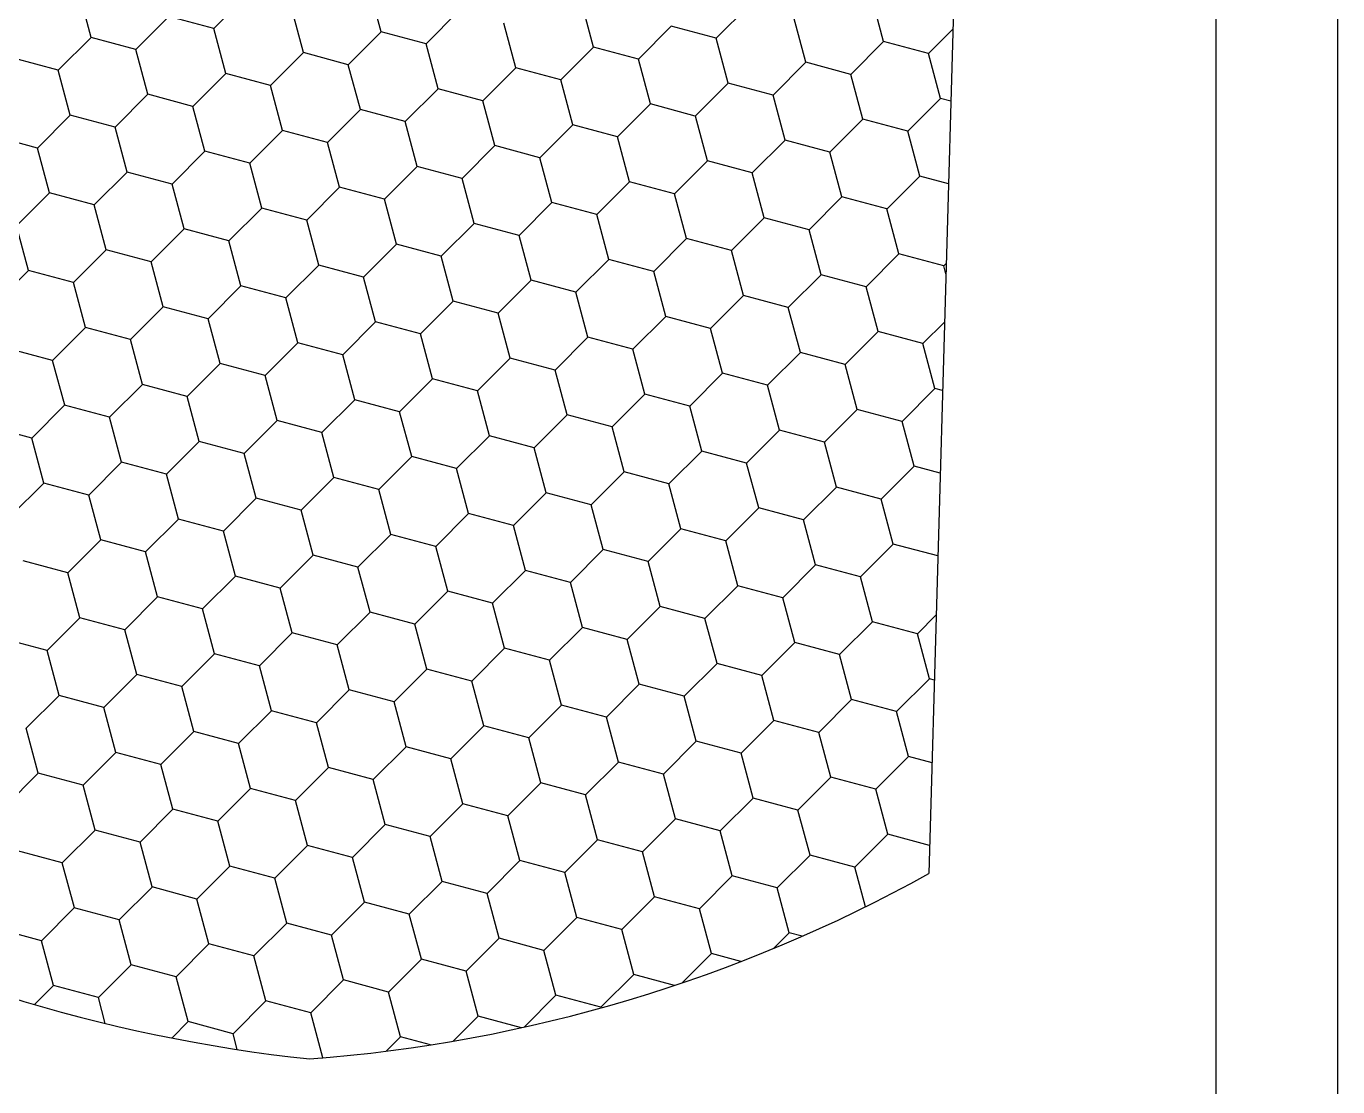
# Model space of a CAD drawing. Header units: inches. Extents: x 11.6 to 54.1, y 10.7 to 35.5.
# Drawn here: x 41.0135 to 41.2252, y 31.5544 to 31.7256 of the extents above; entities that cross this region are included whole.
import ezdxf

# ---------------------------------------------------------------- set-up
doc = ezdxf.new("R2010")
doc.units = ezdxf.units.IN
doc.header["$MEASUREMENT"] = 0
doc.layers.add('02', color=2, linetype='Continuous')

msp = doc.modelspace()

# ---------------------------------------------------------------- linework, layer by layer
at = {"layer": '02'}
for p, q in [((41.20550889287662, 32.49814949224543), (41.20550889287662, 31.39858789502483)), ((41.22519722439866, 31.39858789502483), (41.22519722439866, 32.49814949224543)), ((41.18255326627806, 32.40781655326151), (41.15918713562242, 31.58881997418081)), ((41.07078332115017, 31.72468850992169), (41.06884217831358, 31.73193295361722)), ((41.02395450124569, 31.72378762244495), (41.0220133584091, 31.73103206614047)), ((41.04374655497778, 31.7252083981935), (41.04904985577851, 31.73051169905244)), ((41.10506439673301, 31.72222723939063), (41.10312325389642, 31.72947168308616)), ((41.1518932167539, 31.72312812686738), (41.14995207391731, 31.73037257056291)), ((41.03119881042331, 31.72184624014204), (41.03650211134046, 31.72714954100098)), ((41.04374641481373, 31.72520863431288), (41.03650197117641, 31.72714977714946)), ((41.05823557671211, 31.72132635191389), (41.05629443387553, 31.72857079560941)), ((41.07802763056062, 31.72274712777886), (41.08333093136135, 31.7280504286378)), ((41.12485645058151, 31.72364801540112), (41.13015975149866, 31.72895131626007)), ((41.13934547219943, 31.71976596885958), (41.13740432936284, 31.7270104125551)), ((41.04568783227406, 31.71796419390608), (41.04374668932106, 31.72520863760161)), ((41.09251665217854, 31.71886508138283), (41.09057550934195, 31.72610952507836)), ((41.11230870602704, 31.72028585736422), (41.11761200694419, 31.72558915822316)), ((41.12485631065029, 31.72364825125857), (41.11761186701298, 31.72558939409515)), ((41.15913752616435, 31.72118674498648), (41.16307594905194, 31.72512516787407)), ((41.01865106586884, 31.71848408210514), (41.02395436678599, 31.72378738296408)), ((41.03119867025926, 31.72184647631963), (41.02395422650553, 31.72378761915621)), ((41.06547988600615, 31.71938496974195), (41.07078318680689, 31.72468827060089)), ((41.07802749039657, 31.72274736378182), (41.07078304675925, 31.72468850661841)), ((41.07996890774049, 31.71550292337503), (41.0780277649039, 31.72274736708511)), ((41.12679772776138, 31.71640381085177), (41.12485658492479, 31.7236482545473)), ((41.14658978160988, 31.71782458694958), (41.15189308252703, 31.72312788780852)), ((41.15913738623313, 31.72118698072751), (41.15189294259581, 31.72312812356409)), ((41.03314008771959, 31.71460203591283), (41.03119894488301, 31.72184647960836)), ((41.05293214145168, 31.71602281169049), (41.05823544236883, 31.72132611254943)), ((41.06547974595852, 31.71938520578857), (41.05823530220479, 31.72132634862515)), ((41.09976096158899, 31.71692369931276), (41.10506426238972, 31.7222270001717)), ((41.11230856609583, 31.72028609326532), (41.10506412234209, 31.7222272361019)), ((41.1610788032278, 31.71394254032072), (41.15913766039122, 31.72118698401624)), ((41.0186509257048, 31.71848431832638), (41.01140648206748, 31.72042546116296)), ((41.02059234316513, 31.71123987790503), (41.01865120032854, 31.71848432160056)), ((41.06742116318602, 31.71214076536722), (41.06548002034943, 31.7193852090773)), ((41.08721321703452, 31.71356154127585), (41.09251651783526, 31.71886484213479)), ((41.09976082154136, 31.71692393527206), (41.09251637790404, 31.71886507810865)), ((41.11424998320691, 31.71304165284397), (41.11230884037032, 31.7202860965395)), ((41.13404203705542, 31.71446242891267), (41.13934533797256, 31.71976572977161)), ((41.14658964179508, 31.71782482273426), (41.13934519804135, 31.71976596557084)), ((41.04038439689722, 31.71266065365359), (41.04568769781437, 31.71796395451253)), ((41.05293200140405, 31.71602304779532), (41.04568755765032, 31.7179641906319)), ((41.10170223876886, 31.70967949485072), (41.09976109593227, 31.71692393854624)), ((41.12149429261736, 31.71110027086121), (41.1267975934181, 31.71640357172015)), ((41.1340418971242, 31.71446266474101), (41.12679745348688, 31.71640380757759)), ((41.14853105867333, 31.71058038232746), (41.14658991583675, 31.71782482602299)), ((41.02783665234275, 31.70929849561668), (41.0331399532599, 31.71460179647562)), ((41.04038425684958, 31.71266088980207), (41.03313981309585, 31.71460203263865)), ((41.05487341874797, 31.70877860737397), (41.05293227591138, 31.7160230510695)), ((41.07466547248006, 31.71019938323894), (41.0799687733972, 31.71550268409788)), ((41.08721307698689, 31.71356177727881), (41.07996863323316, 31.7155029201154)), ((41.13598331423528, 31.70721822430511), (41.1340421713987, 31.71446266801519)), ((41.0423256741935, 31.70541644936617), (41.04038453135691, 31.7126608930617)), ((41.06211772792559, 31.70683722520204), (41.06742102884274, 31.71214052606098)), ((41.07466533243242, 31.71019961928556), (41.06742088879511, 31.71214076212215)), ((41.08915449421439, 31.70631733684291), (41.08721335137781, 31.71356178053844)), ((41.1089465480629, 31.7077381128243), (41.11424984886363, 31.71304141368324)), ((41.12149415268615, 31.71110050674775), (41.11424970893241, 31.71304164958434)), ((41.15577536808379, 31.70863900044657), (41.16107866900094, 31.71394230130551)), ((41.16274417318456, 31.71349622907888), (41.16107852906972, 31.71394253706109)), ((41.0152889079047, 31.70593633756522), (41.02059220870543, 31.71123963842416)), ((41.02783651229512, 31.70929873180881), (41.02059206854138, 31.7112398746454)), ((41.07660674965992, 31.70295517883511), (41.07466560682334, 31.71019962253064)), ((41.12343556979723, 31.70385606631186), (41.12149442696064, 31.71110051000738)), ((41.14322762364574, 31.70527684240966), (41.14853092444647, 31.7105801432686)), ((41.15577522826899, 31.70863923623125), (41.14853078463167, 31.71058037906784)), ((41.01528876774065, 31.70593657381556), (41.00804432398692, 31.70787771665215)), ((41.02977792975545, 31.70205429135837), (41.02783678691886, 31.70929873505389)), ((41.04956998337112, 31.70347506716513), (41.05487328428827, 31.70877836802407)), ((41.06211758787796, 31.70683746129231), (41.05487314424064, 31.7087786041289)), ((41.09639880350843, 31.70437595478739), (41.10170210442558, 31.70967925564634)), ((41.10894640813168, 31.7077383487545), (41.10170196437794, 31.70967949159109)), ((41.15771664526365, 31.7013947957808), (41.15577550242707, 31.70863923947633)), ((41.01723018520098, 31.69869213335056), (41.01528904236439, 31.70593657704609)), ((41.06405900522187, 31.69959302082731), (41.06211786238529, 31.70683746452283)), ((41.08385105895396, 31.70101379673594), (41.08915435987111, 31.70631709759488)), ((41.09639866357721, 31.70437619076125), (41.08915421982348, 31.70631733359784)), ((41.11088782524276, 31.70049390830405), (41.10894668240618, 31.70773835199958)), ((41.13067987909127, 31.70191468437275), (41.135983179892, 31.70721798523169)), ((41.14322748371452, 31.705277078238), (41.1359830400772, 31.70721822107458)), ((41.03702223893307, 31.70011290911367), (41.0423255397338, 31.70541620997261)), ((41.04956984332349, 31.70347530329906), (41.04232539968617, 31.70541644613564)), ((41.0983400806883, 31.69713175029625), (41.09639893785171, 31.70437619399178)), ((41.1181321345368, 31.69855252633585), (41.12343543545395, 31.70385582719479)), ((41.13067973916005, 31.70191492024475), (41.12343529552273, 31.70385606308133)), ((41.14516890070919, 31.698032637773), (41.1432277578726, 31.70527708146852)), ((41.0244744943786, 31.69675075107676), (41.02977779517933, 31.7020540519357)), ((41.03702209876902, 31.70011314530581), (41.0297776551317, 31.70205428814239)), ((41.05151126078382, 31.6962308628195), (41.04957011794723, 31.70347530651503)), ((41.07130331439949, 31.69765163869903), (41.07660661531664, 31.70295493955797)), ((41.08385091902274, 31.701014032768), (41.07660647526901, 31.70295517560459)), ((41.13262115627114, 31.69467047976519), (41.13068001343455, 31.70191492346072)), ((41.03896351622935, 31.6928687048117), (41.03702237339277, 31.70011314850723)), ((41.05875556996144, 31.69428948066212), (41.06405887076217, 31.69959278152106)), ((41.07130317446828, 31.69765187477475), (41.06405873071454, 31.69959301761133)), ((41.08579233625024, 31.69376959228845), (41.08385119341366, 31.70101403598397)), ((41.10558438998233, 31.69519036828439), (41.11088769089948, 31.70049366914333)), ((41.11813199460558, 31.6985527622515), (41.11088755096826, 31.70049390508808)), ((41.15241321011964, 31.6960912559212), (41.15771651092037, 31.70139455678014)), ((41.16236339205462, 31.70014962705915), (41.15771637110557, 31.70139479256483)), ((41.01192674982413, 31.69338859303986), (41.01723005062487, 31.6986918938988)), ((41.02447435421455, 31.69675098731256), (41.01722991057724, 31.69869213014914)), ((41.07324459169578, 31.69040743428064), (41.07130344885919, 31.69765187797617)), ((41.12007341171667, 31.69130832175739), (41.11813226888008, 31.69855276545292)), ((41.13986546556517, 31.69272909786974), (41.14516876648232, 31.69803239872869)), ((41.15241307030484, 31.69609149173499), (41.1451686265511, 31.69803263457158)), ((41.02641577167488, 31.6895065468039), (41.0244746288383, 31.69675099049942)), ((41.04620782540697, 31.69092732262521), (41.05151112620771, 31.69623062348415)), ((41.05875542991381, 31.6942897167815), (41.05151098616007, 31.69623085961808)), ((41.09303664542787, 31.69182821024748), (41.09833994634501, 31.69713151110642)), ((41.10558425005112, 31.69519060425824), (41.0983398064138, 31.69713174709483)), ((41.10752566727862, 31.68794616374959), (41.10558452444203, 31.69519060744511)), ((41.15435448718309, 31.68884705122633), (41.15241334434651, 31.69609149492186)), ((41.01386802723683, 31.68614438881065), (41.01192688440025, 31.69338883250617)), ((41.06069684725772, 31.68704527627284), (41.05875570442114, 31.69428971998292)), ((41.08048890098981, 31.68846605221057), (41.08579220179055, 31.69376935306951)), ((41.09303650549665, 31.69182844626499), (41.08579206185933, 31.69376958910158)), ((41.12731772101071, 31.68936693983284), (41.13262102192785, 31.69467024069178)), ((41.13986532575037, 31.69272933374174), (41.13262088199664, 31.69467047657832)), ((41.03366008085251, 31.68756516458831), (41.03896338165324, 31.69286846544725)), ((41.04620768535934, 31.69092755878825), (41.03896324160561, 31.69286870162483)), ((41.04814910270326, 31.68368311826504), (41.04620795986667, 31.69092756196056)), ((41.09497792272415, 31.68458400574178), (41.09303677988756, 31.69182844943731)), ((41.11476997645624, 31.68600478179593), (41.12007327737339, 31.69130808265487)), ((41.1273175811959, 31.68936717574849), (41.12007313744217, 31.69130831858507)), ((41.14180674274504, 31.68548489321853), (41.13986559990845, 31.69272933691406)), ((41.02111233629804, 31.68420300653685), (41.02641563709877, 31.68950630739579)), ((41.03365994080487, 31.68756540079499), (41.02641549716756, 31.68950654363158)), ((41.06794115643535, 31.68510389415911), (41.07324445723608, 31.69040719501805)), ((41.08048876094218, 31.68846628827174), (41.07324431730486, 31.69040743110833)), ((41.12925899830699, 31.68212273521073), (41.1273178554704, 31.6893671789208)), ((41.14905105203908, 31.68354351138129), (41.15435435295623, 31.68884681224023)), ((41.16159865677874, 31.68690590521743), (41.15435421314142, 31.68884704806857)), ((41.0356013582652, 31.68032096027179), (41.03366021542862, 31.68756540396731)), ((41.05539341188088, 31.68174173612221), (41.06069671268161, 31.68704503698115)), ((41.06794101638771, 31.68510413027849), (41.06069657275039, 31.68704527311507)), ((41.08243017816968, 31.68122184774853), (41.08048903533309, 31.68846629144406)), ((41.10222223201819, 31.68264262375902), (41.10752553281892, 31.68794592461796)), ((41.11476983664144, 31.68600501775524), (41.1075253928877, 31.68794616059182)), ((41.16159879659354, 31.68690566941819), (41.16199689729657, 31.68730377010667)), ((41.16194834221206, 31.68560188756106), (41.16159893093683, 31.68690590837519)), ((41.00856459174357, 31.68084084849994), (41.01386789266072, 31.68614414935888)), ((41.02111219625041, 31.68420324280174), (41.01386775249667, 31.68614438563833)), ((41.06988243373163, 31.67785968972618), (41.06794129089504, 31.68510413343625)), ((41.08967448746372, 31.67928046570756), (41.09497778826445, 31.6845837665665)), ((41.10222209208697, 31.68264285976198), (41.09497764833323, 31.68458400259857)), ((41.11671125375252, 31.67876057720292), (41.11477011091593, 31.68600502089845)), ((41.13650330748461, 31.68018135334438), (41.14180660840176, 31.68548465420332)), ((41.14905091222428, 31.68354374722418), (41.14180646858696, 31.68548489007532)), ((41.02305361371074, 31.67695880226398), (41.02111247087415, 31.68420324595951)), ((41.04284566732641, 31.6783795780853), (41.04814896812714, 31.68368287894424)), ((41.05539327194966, 31.68174197228524), (41.04814882819593, 31.68368311512182)), ((41.10416350919805, 31.67539841920967), (41.10222236636147, 31.6826428629052)), ((41.15099232921894, 31.67629930668642), (41.14905118638236, 31.68354375038194)), ((41.03029792277194, 31.67501742004839), (41.03560122368909, 31.68032072090733)), ((41.04284552727878, 31.67837981429199), (41.03560108364146, 31.68032095712857)), ((41.05733468929358, 31.67449753173292), (41.05539354645699, 31.68174197542845)), ((41.07712674290925, 31.67591830767066), (41.08243004370998, 31.6812216085296)), ((41.0896743475325, 31.67928070176873), (41.08242990389518, 31.68122184460532)), ((41.12395556304656, 31.67681919529292), (41.12925886384729, 31.68212249615186)), ((41.13650316778622, 31.68018158923093), (41.12925872403249, 31.68212273208206)), ((41.04478694473911, 31.67113537372512), (41.04284580190252, 31.67837981742065)), ((41.09161576476, 31.67203626120187), (41.08967462192341, 31.67928070489739)), ((41.11140781849209, 31.67345703725601), (41.11671111929282, 31.67876033811496)), ((41.12395542311534, 31.67681943123767), (41.11671097947802, 31.67876057408881)), ((41.13844458478089, 31.67293714866406), (41.13650344194431, 31.68018159237414)), ((41.01775017821748, 31.67165526201148), (41.02305347913462, 31.67695856287042)), ((41.03029778284073, 31.67501765629873), (41.02305333908699, 31.67695879913532)), ((41.06457899835478, 31.67255614963375), (41.06988229915552, 31.67785945049269)), ((41.07712660297803, 31.67591854377548), (41.0698821592243, 31.67785968661207)), ((41.12589684022642, 31.66957499067081), (41.12395569738984, 31.67681943436634)), ((41.14568889407493, 31.67099576684137), (41.15099219487566, 31.67629906770031)), ((41.1582364988146, 31.67435816072117), (41.15099205506086, 31.67629930355776)), ((41.15823663851298, 31.67435792487828), (41.16172713435773, 31.67784842066482)), ((41.03223920018464, 31.66777321571732), (41.03029805734806, 31.67501765941284)), ((41.05203125380032, 31.66919399158229), (41.05733455471746, 31.67449729244123)), ((41.06457885842357, 31.67255638578223), (41.05733441478625, 31.67449752861882)), ((41.07906802020553, 31.66867410319406), (41.07712687736895, 31.67591854688959)), ((41.09886007393762, 31.67009487921911), (41.10416337473836, 31.67539818007805)), ((41.11140767867729, 31.67345727324442), (41.10416323492355, 31.67539841609556)), ((41.16017791580926, 31.66711372013975), (41.15823677297268, 31.67435816383528)), ((41.01775003828626, 31.67165549830548), (41.01050559453252, 31.67359664114207)), ((41.06652027576748, 31.66531194518626), (41.06457913293089, 31.67255638888179)), ((41.08631232938315, 31.6667327211822), (41.09161563018389, 31.67203602204114)), ((41.09885993400641, 31.67009511525117), (41.09161549036909, 31.67203625810231)), ((41.11334909578837, 31.66621283266301), (41.11140795295179, 31.67345727635853)), ((41.13314114952046, 31.66763360880446), (41.1384444503212, 31.67293690966341)), ((41.14568875426013, 31.67099600272792), (41.13844431062281, 31.6729371455645)), ((41.01969145574659, 31.66441105770951), (41.01775031291, 31.67165550140504)), ((41.03948350924585, 31.66583183354538), (41.044786810163, 31.67113513440432)), ((41.0520311138691, 31.66919422778898), (41.04478667023178, 31.67113537062556)), ((41.1008013512339, 31.6628506746552), (41.09886020839732, 31.67009511835073)), ((41.1476301712548, 31.66375156213195), (41.14568902841821, 31.67099600582748)), ((41.02693576469138, 31.66246967550848), (41.03223906560853, 31.66777297636742)), ((41.03948336931463, 31.66583206979573), (41.03223892567731, 31.66777321263231)), ((41.05397253121301, 31.66194978717846), (41.05203138837643, 31.66919423087398)), ((41.07376458482869, 31.66337056313074), (41.07906788574584, 31.66867386398968)), ((41.08631218956835, 31.66673295725792), (41.07906774581462, 31.66867410010906)), ((41.12059340496599, 31.66427145076756), (41.12589670588314, 31.6695747516265)), ((41.13314100970566, 31.66763384473467), (41.12589656595193, 31.66957498757125)), ((41.13508242681674, 31.66038940412415), (41.13314128398016, 31.66763384781967)), ((41.04142478677496, 31.65858762917065), (41.03948364393838, 31.66583207286618)), ((41.08825360679585, 31.6594885166474), (41.08631246395927, 31.66673296034293)), ((41.10804566041153, 31.6609092927161), (41.11334896121226, 31.66621259357504)), ((41.12059326515119, 31.66427168674142), (41.11334882151387, 31.666212829578)), ((41.15487448054883, 31.66181018035292), (41.16017778134957, 31.66711348121186)), ((41.16141143917158, 31.66678312198798), (41.16017764165118, 31.66711371705475)), ((41.01438802025333, 31.65910751747157), (41.01969132105406, 31.66441081833051)), ((41.02693562476016, 31.66246991180248), (41.01969118112284, 31.66441105463906)), ((41.06121684027422, 31.66000840509383), (41.06652014119137, 31.66531170595277)), ((41.07376444501389, 31.66337079926467), (41.06652000126015, 31.66531194211581)), ((41.12253468226228, 31.65702724611634), (41.12059353942569, 31.66427168981187)), ((41.14232673599437, 31.65844802230146), (41.14763003691152, 31.6637513231604)), ((41.15487434085045, 31.66181041622491), (41.14762989709671, 31.6637515590615)), ((41.02887704222049, 31.65522547116285), (41.02693589938391, 31.66246991485838)), ((41.04866909571975, 31.65664624705693), (41.0539723966369, 31.66194954791587)), ((41.06121670045942, 31.66000864127142), (41.05397225670568, 31.66194978412256)), ((41.07570586224139, 31.6561263586396), (41.0737647194048, 31.66337080233512)), ((41.09549791585706, 31.65754713467919), (41.10080121677421, 31.66285043553813)), ((41.10804552059673, 31.66090952874816), (41.10080107695941, 31.66285067158475)), ((41.1568157577287, 31.65456597558529), (41.15487461489212, 31.66181041928081)), ((41.0143878802057, 31.65910775380922), (41.00714343656838, 31.66104889664581)), ((41.06315811780333, 31.65276420063179), (41.06121697496675, 31.66000864434187)), ((41.08295017130259, 31.65418497664228), (41.08825347221974, 31.65948827750123)), ((41.09549777604226, 31.65754737075491), (41.08825333240494, 31.6594885135915)), ((41.10998693770781, 31.65366508810854), (41.10804579487122, 31.66090953180407)), ((41.1297789914399, 31.65508586426455), (41.13508229235705, 31.66038916512349)), ((41.14232659629598, 31.65844825823166), (41.13508215254225, 31.66038940106824)), ((41.01632929778244, 31.6518633131696), (41.01438815494586, 31.65910775686513)), ((41.0361213512817, 31.65328408900547), (41.04142465208243, 31.65858738986441)), ((41.04866895590495, 31.65664648327817), (41.04142451215122, 31.6585876261293)), ((41.09743919326976, 31.65030293010074), (41.09549805043317, 31.65754737379626)), ((41.11723124688543, 31.65172370622764), (41.12253454780258, 31.65702700708658)), ((41.12977885174151, 31.65508610023841), (41.12253440798778, 31.65702724307499)), ((41.14426801329065, 31.65120381757748), (41.14232687045406, 31.65844826127301)), ((41.02357360672723, 31.64992193096856), (41.02887690752797, 31.6552252318275)), ((41.03612121135048, 31.65328432528491), (41.02887676759675, 31.65522546813605)), ((41.05061037324887, 31.64940204262399), (41.04866923041228, 31.65664648631952)), ((41.07040242674812, 31.65082281860538), (41.07570572766527, 31.65612611946432)), ((41.08295003148779, 31.65418521276166), (41.07570558785047, 31.65612635559825)), ((41.13172026873618, 31.64784165956968), (41.1297791258996, 31.65508610327976)), ((41.0380626286944, 31.64603988463074), (41.03612148585781, 31.65328432832627)), ((41.08489144871529, 31.64694077210748), (41.0829503058787, 31.65418521580301)), ((41.10468350244738, 31.64836154819073), (41.10998680324811, 31.65366484904968)), ((41.11723110718705, 31.65172394224516), (41.10998666343331, 31.65366508508174)), ((41.15151232246827, 31.649262435813), (41.15681562338542, 31.65456573667194)), ((41.16103065815806, 31.65343651996824), (41.15681548368703, 31.65456597254394)), ((41.01102586217277, 31.64655977293165), (41.01632916308991, 31.65186307379059)), ((41.02357346679602, 31.64992216729166), (41.01632902304228, 31.6518633101428)), ((41.05785468231007, 31.64746066055392), (41.06315798311081, 31.65276396141286)), ((41.07040228693332, 31.65082305476841), (41.063157843296, 31.65276419760499)), ((41.07234370427724, 31.64357861409968), (41.07040256144065, 31.65082305779521)), ((41.11917252429813, 31.64447950156188), (41.11723138146154, 31.65172394527195)), ((41.1389645779138, 31.64590027777609), (41.14426787883095, 31.65120357863503)), ((41.15151218276988, 31.6492626717141), (41.14426773913257, 31.65120381455068)), ((41.02551488425635, 31.64267772662294), (41.02357374141976, 31.64992217031846)), ((41.0453069377556, 31.64409850251701), (41.05061023855634, 31.64940180337595)), ((41.05785454237886, 31.64746089677516), (41.05061009874154, 31.64940203961174)), ((41.0921357577765, 31.64499939013928), (41.09743905869365, 31.65030269099822)), ((41.10468336263258, 31.6483617842519), (41.09743891887884, 31.65030292708849)), ((41.15345359976455, 31.64201823104537), (41.15151245692797, 31.6492626747409)), ((41.05979595972277, 31.64021645609188), (41.05785481688618, 31.6474608997874)), ((41.07958801333844, 31.64163723210237), (41.08489131413918, 31.64694053296131)), ((41.09213561807811, 31.64499962625865), (41.08489117432438, 31.64694076909524)), ((41.10662477974366, 31.64111734356862), (41.10468363690708, 31.64836178726415)), ((41.12641683347575, 31.64253811972463), (41.13172013427648, 31.64784142058357)), ((41.13896443821542, 31.64590051372085), (41.1317199945781, 31.64784165655743)), ((41.03275919320114, 31.6407363444801), (41.03806249411829, 31.64603964533904)), ((41.0453067979408, 31.64409873878191), (41.03806235418707, 31.64603988161849)), ((41.09407703530561, 31.63775518556082), (41.09213589246902, 31.64499962925635)), ((41.11386908892128, 31.63917596168773), (41.11917238972202, 31.64447926254667)), ((41.12641669366095, 31.64253835572759), (41.11917225002363, 31.64447949856418)), ((41.1409058553265, 31.63865607303757), (41.13896471248992, 31.64590051673309)), ((41.02021144864667, 31.63737418642864), (41.02551474956382, 31.64267748728759)), ((41.03275905326992, 31.64073658078865), (41.0255146096326, 31.64267772362524)), ((41.04724821528472, 31.63685429808407), (41.04530707244813, 31.6440987417796)), ((41.06704026878398, 31.63827507406546), (41.07234356958471, 31.6435783749244)), ((41.07958787352364, 31.6416374682654), (41.07234342976991, 31.64357861110199)), ((41.12835811077203, 31.63529391502976), (41.12641696793545, 31.64253835872529)), ((41.03470047073025, 31.63349214007627), (41.03275932789366, 31.6407365837718)), ((41.05449252422951, 31.63491291602855), (41.05979582514666, 31.6402162168875)), ((41.06704012896918, 31.63827531027215), (41.05979568521544, 31.64021645310874)), ((41.08152929075114, 31.63439302755302), (41.07958814791456, 31.64163747124854)), ((41.10132134436682, 31.63581380365082), (41.10662464516755, 31.64111710450976)), ((41.11386894910648, 31.63917619773434), (41.10662450546916, 31.64111734057093)), ((41.14815016450412, 31.63671469127308), (41.15345346530486, 31.64201799213203)), ((41.16064987691171, 31.64008991793395), (41.15345332560647, 31.64201822804768)), ((41.02021130883187, 31.6373744227954), (41.01296686507813, 31.63931556563199)), ((41.06898154631309, 31.63103086954521), (41.0670404034765, 31.63827531324074)), ((41.11581036621757, 31.63193175702196), (41.11386922338098, 31.63917620071749)), ((41.13560241994966, 31.63335253323618), (41.14090572075039, 31.63865583409512)), ((41.14815002480574, 31.63671492721784), (41.140905581052, 31.63865607005442)), ((41.0221527262922, 31.63012998206847), (41.02021158345561, 31.63737442576399)), ((41.04194477967504, 31.6315507579771), (41.04724808059219, 31.63685405883604)), ((41.05449238441471, 31.6349131522789), (41.04724794077739, 31.63685429511548)), ((41.08877359981235, 31.63245164561391), (41.09407690061308, 31.63775494647285)), ((41.10132120466843, 31.63581403974109), (41.0940767609147, 31.63775518257768)), ((41.15009144180041, 31.6294704864909), (41.14815029896382, 31.63671493018643)), ((41.05643380175862, 31.62766871153741), (41.05449265892204, 31.63491315523294)), ((41.07622585525788, 31.62908948756245), (41.08152915617503, 31.63439278842139)), ((41.08877345999755, 31.63245188174784), (41.08152901636023, 31.63439302458443)), ((41.10326262177951, 31.62856959901416), (41.10132147894293, 31.63581404270968)), ((41.12305467539519, 31.62999037519927), (41.12835797619592, 31.63529367605821)), ((41.13560228025127, 31.63335276922459), (41.12835783661395, 31.63529391206117)), ((41.02939703512057, 31.62818859994019), (41.03470033603772, 31.63349190079913)), ((41.04194463986024, 31.63155099428565), (41.03470019610651, 31.63349213712223)), ((41.09071487734146, 31.62520744100635), (41.08877373450488, 31.63245188470188)), ((41.11050693084072, 31.62662821714781), (41.11581023164145, 31.63193151800675)), ((41.1230545356968, 31.62999061123134), (41.11581009194307, 31.63193175406792)), ((41.13754369724594, 31.6261083284831), (41.13560255440935, 31.63335277217863)), ((41.01684929068252, 31.62482644190328), (41.02215259148326, 31.63012974276222)), ((41.02939689530577, 31.6281888362924), (41.02215245166845, 31.63012997912898)), ((41.04388605720415, 31.62430655352961), (41.04194491436757, 31.63155099722513)), ((41.06367811070341, 31.62572732952555), (41.06898141162056, 31.63103063038449)), ((41.0762257155595, 31.62908972375459), (41.06898127180576, 31.63103086659117)), ((41.12499595280789, 31.6227461704753), (41.1230548099713, 31.62999061417082)), ((41.15733575097803, 31.62752910478463), (41.1603783195471, 31.63057167345556)), ((41.0313383127661, 31.6209443955218), (41.02939716992952, 31.62818883921733)), ((41.05113036614895, 31.62236517148864), (41.05643366706609, 31.62766847234758)), ((41.06367797088861, 31.62572756576134), (41.05643352725129, 31.62766870859792)), ((41.07816713278699, 31.62184528299855), (41.07622598995041, 31.62908972669408)), ((41.09795918628625, 31.6232660591109), (41.1032624872034, 31.62856935996984)), ((41.11050679114233, 31.62662845323808), (41.10326234750502, 31.62856959607467)), ((41.14478800642356, 31.62416694674772), (41.15009130722429, 31.62947024760666)), ((41.15733561139606, 31.62752934071483), (41.15009116764232, 31.62947048355142)), ((41.15927702827431, 31.62028489994424), (41.15733588543772, 31.62752934363976)), ((41.01684915075131, 31.62482667829914), (41.00960470711399, 31.62676782113573)), ((41.06561938823253, 31.6184831250053), (41.06367824539594, 31.62572756870082)), ((41.11244820825342, 31.61938401246749), (41.11050706541683, 31.62662845617757)), ((41.13224026186909, 31.62080478869626), (41.13754356266983, 31.6261080895552)), ((41.14478786672517, 31.62416718272158), (41.13754342308786, 31.62610832555816)), ((41.01879056832805, 31.61758223752855), (41.01684942537505, 31.62482668122408)), ((41.03858262171089, 31.61900301345173), (41.04388592251163, 31.62430631431067)), ((41.05113022645056, 31.62236540776809), (41.04388578269683, 31.62430655060467)), ((41.08541144173179, 31.619903901074), (41.09071474264893, 31.62520720193294)), ((41.09795904658787, 31.62326629524483), (41.09071460283413, 31.62520743808142)), ((41.09990046381537, 31.61602185445969), (41.09795932097878, 31.62326629815522)), ((41.14672928383626, 31.61692274193643), (41.14478814099967, 31.62416718563196)), ((41.05307164379447, 31.61512096698294), (41.05113050095789, 31.62236541069302)), ((41.07286369717732, 31.61654174303709), (41.07816699809447, 31.62184504389603)), ((41.0854113020334, 31.61990413725158), (41.07816685839608, 31.62184528008817)), ((41.11969251731463, 31.61744263065935), (41.12499581823177, 31.6227459315183)), ((41.13224012228712, 31.62080502472833), (41.12499567853339, 31.62274616756491)), ((41.02603487715643, 31.61564085540027), (41.03133817795716, 31.62094415625921)), ((41.03858248189609, 31.61900324977483), (41.03133803814236, 31.62094439261142)), ((41.04052389924001, 31.61175880898969), (41.03858275640342, 31.61900325268522)), ((41.0873527192609, 31.61265969646644), (41.08541157642431, 31.61990414016196)), ((41.10714477276016, 31.61408047262245), (41.11244807367731, 31.61938377348139)), ((41.11969237773265, 31.61744286673508), (41.11244793397892, 31.61938400957166)), ((41.13418153928179, 31.61356058394318), (41.13224039644521, 31.62080502763871)), ((41.15397359289747, 31.61498136024471), (41.1592768936982, 31.62028466110365)), ((41.16007870527502, 31.62007001489707), (41.15927675423264, 31.62028489703386)), ((41.01348713260196, 31.61227869736337), (41.01879043340269, 31.61758199822231)), ((41.02603473734163, 31.61564109178158), (41.01879029358789, 31.61758223461817)), ((41.06031595273927, 31.61317958500018), (41.06561925354, 31.61848288585912)), ((41.07286355747893, 31.61654197925833), (41.06561911384161, 31.61848312209491)), ((41.12163379472732, 31.61019842592083), (41.11969265189074, 31.61744286963091)), ((41.141425848343, 31.61161920220781), (41.14672914926015, 31.61692250306675)), ((41.15397345331549, 31.61498159620402), (41.14672900967818, 31.6169227390406)), ((41.02797615480196, 31.60839665098189), (41.02603501196537, 31.61564109467741)), ((41.0477682081848, 31.60981742694872), (41.05307150898553, 31.61512072780766)), ((41.06031581292446, 31.61317982126508), (41.05307136928715, 31.61512096410166)), ((41.07480497482285, 31.60929753845863), (41.07286383198626, 31.61654198215416)), ((41.09459702820569, 31.61071831457099), (41.09990032912284, 31.61602161542993)), ((41.10714463317819, 31.61408070874182), (41.09990018942445, 31.61602185157841)), ((41.15591487031016, 31.60773715540432), (41.15397372747358, 31.61498159909985)), ((41.06225723026838, 31.60593538045083), (41.06031608743179, 31.61317982414636)), ((41.08204928376764, 31.60735615653408), (41.08735258456837, 31.61265945739302)), ((41.09459688862372, 31.61071855074857), (41.08735244486999, 31.61265969358516)), ((41.10908605028927, 31.60683626792758), (41.10714490745269, 31.6140807116231)), ((41.12887810378853, 31.6082570441709), (41.13418140470568, 31.61356034502984)), ((41.14142570876103, 31.61161943821077), (41.13418126512371, 31.61356058104735)), ((41.01542841024749, 31.60503449297408), (41.0134872674109, 31.61227893666961)), ((41.03522046363033, 31.60645526891182), (41.04052376443106, 31.61175856977076)), ((41.04776806837, 31.60981766327183), (41.04052362473268, 31.61175880610841)), ((41.09653830585122, 31.60347410991977), (41.09459716301463, 31.6107185536153)), ((41.1433671257557, 31.60437499739652), (41.14142598291911, 31.61161944109205)), ((41.02267271907586, 31.60309311087491), (41.0279760198766, 31.60839641173385)), ((41.03522032381553, 31.60645550527857), (41.02797588017821, 31.60839664811516)), ((41.04970948571391, 31.60257322244303), (41.04776834287733, 31.60981766613855)), ((41.06950153921317, 31.60399399849717), (41.0748048400139, 31.60929729935611)), ((41.08204914406925, 31.60735639275532), (41.07480470031552, 31.60929753559191)), ((41.11633035923406, 31.60489488611944), (41.12163366015121, 31.61019818697838)), ((41.12887796420656, 31.60825728021752), (41.12163352056924, 31.61019842306865)), ((41.03716174127586, 31.59921106443522), (41.03522059843927, 31.60645550813075)), ((41.08399056129675, 31.60011195191197), (41.08204941846017, 31.6073563956075)), ((41.10378261479601, 31.60153272808253), (41.10908591559674, 31.60683602894147)), ((41.11633021965209, 31.60489512222426), (41.10908577601477, 31.6068362650754)), ((41.13081938131764, 31.60101283938872), (41.12887823848106, 31.60825728308424)), ((41.1506114348169, 31.6024336157048), (41.15591473573405, 31.60773691656374)), ((41.15969792414509, 31.60672341287733), (41.15591459615208, 31.6077371525376)), ((41.0101249745214, 31.59973095282345), (41.01542827543854, 31.60503425368239)), ((41.02267257926106, 31.60309334728532), (41.01542813562374, 31.60503449012191)), ((41.0569537946587, 31.60063184046027), (41.06225709557585, 31.60593514131921)), ((41.06950139951478, 31.60399423476207), (41.06225695576105, 31.60593537759866)), ((41.11827163676318, 31.59765068138091), (41.11633049392659, 31.60489512507644)), ((41.13806369026243, 31.59907145766789), (41.14336699117958, 31.60437475852683)), ((41.15061129535135, 31.60243385170776), (41.14336685159761, 31.60437499454434)), ((41.02461399683781, 31.59584890642742), (41.02267285400122, 31.60309335012295)), ((41.04440605010424, 31.59726968242336), (41.04970935090497, 31.6025729832823)), ((41.05695365496032, 31.60063207676882), (41.04970921120658, 31.6025732196054)), ((41.07144281674228, 31.59674979390417), (41.0695016739057, 31.60399423759969)), ((41.09123487024154, 31.59817057004562), (41.09653817104228, 31.60347387090457)), ((41.10378247509762, 31.60153296423101), (41.09653803146031, 31.60347410708215)), ((41.15255271234602, 31.59518941084985), (41.15061156950943, 31.60243385454538)), ((41.05889507230423, 31.59338763589636), (41.05695392946765, 31.60063207959189)), ((41.07868712568708, 31.59480841199417), (41.08399042660422, 31.60011171285311)), ((41.09123473054316, 31.59817080623776), (41.08399028690584, 31.6001119490889)), ((41.10572389232512, 31.59428852337311), (41.10378274948854, 31.60153296706864)), ((41.12551594582438, 31.59570929963098), (41.13081924662512, 31.60101260048992)), ((41.13806355079688, 31.59907169371451), (41.13081910704314, 31.60101283655109)), ((41.03185830554977, 31.5939075243719), (41.03716160646692, 31.59921082523084)), ((41.04440591040585, 31.59726991877557), (41.03716146676853, 31.59921106161215)), ((41.09317614777066, 31.59092636536531), (41.09123500493407, 31.59817080906083)), ((41.14000496779155, 31.59182725284205), (41.13806382495496, 31.59907169653758)), ((41.01931056111172, 31.59054536633499), (41.02461386191245, 31.59584866719393)), ((41.03185816585138, 31.59390776078232), (41.02461372209765, 31.5958489036189)), ((41.04634732774976, 31.59002547788856), (41.04440618491318, 31.59726992159864)), ((41.06613938113261, 31.59144625395726), (41.07144268204976, 31.5967495548162)), ((41.07868698598869, 31.59480864824451), (41.07144254235137, 31.59674979109565)), ((41.11296820126991, 31.59234714159408), (41.11827150207065, 31.59765044245302)), ((41.12551580624241, 31.59570953572126), (41.11827136248868, 31.59765067855784)), ((41.12745722323708, 31.58846509483425), (41.12551608040049, 31.59570953852977)), ((41.03379958331171, 31.58666331988076), (41.03185844047513, 31.59390776357628)), ((41.0806284033326, 31.5875642073575), (41.07868726049602, 31.59480865105303)), ((41.10042045671545, 31.58898498354262), (41.1057237576326, 31.59428828440156)), ((41.11296806168794, 31.592347377728), (41.10572361793421, 31.59428852056459)), ((41.14724927685275, 31.58988587116488), (41.15255257765349, 31.59518917202382)), ((41.15931714301515, 31.59337681084304), (41.15255243818793, 31.59518940804134)), ((41.01931042129691, 31.59054560278906), (41.0120659776596, 31.59248674562565)), ((41.05359163657814, 31.58808409592035), (41.05889493749529, 31.59338739677929)), ((41.06613924155064, 31.59144649025126), (41.0588947977969, 31.5933876331024)), ((41.06808065877814, 31.58420204936425), (41.06613951594155, 31.59144649305978)), ((41.11490947879903, 31.58510293682644), (41.11296833596244, 31.59234738053652)), ((41.13470153229829, 31.58652371312797), (41.14000483309902, 31.59182701398692)), ((41.1472491373872, 31.58988610719695), (41.14000469363346, 31.59182725004808)), ((41.02125183875724, 31.5833011618875), (41.01931069592066, 31.59054560558303)), ((41.04104389214009, 31.58472193788344), (41.04634719294082, 31.59002523874238)), ((41.05359149687975, 31.58808433225801), (41.04634705324244, 31.59002547510914)), ((41.08787271216098, 31.58562282550571), (41.09317601307813, 31.59092612636465)), ((41.10042031713348, 31.58898521973475), (41.09317587349616, 31.59092636257134)), ((41.1489688759768, 31.58346898094766), (41.14724941142887, 31.58988610999091)), ((41.05553291422367, 31.5808398913419), (41.05359177138708, 31.58808433505197)), ((41.07532496760651, 31.5822606674688), (41.08062826852366, 31.58756396832774)), ((41.08787257257901, 31.5856230617415), (41.08062812882527, 31.58756420457809)), ((41.10236173436098, 31.58174077881864), (41.10042059152439, 31.58898522251417)), ((41.12215378774382, 31.58316155509107), (41.12745708866097, 31.58846485595001)), ((41.13470139271632, 31.58652394920369), (41.127456949079, 31.58846509205483)), ((41.02849614746921, 31.58135977984654), (41.03379944838635, 31.58666308070548)), ((41.0410437524417, 31.58472217426475), (41.03379930868797, 31.58666331711589)), ((41.08981398980651, 31.57837862082539), (41.08787284696992, 31.58562306452092)), ((41.10960604318935, 31.57979939705416), (41.1149093441065, 31.5851026979131)), ((41.12215364827826, 31.583161791225), (41.11490920452453, 31.58510293406158)), ((41.1366428098274, 31.57927950830214), (41.13470166699081, 31.58652395199766)), ((41.01594840303115, 31.57799762179508), (41.02125170383189, 31.58330092265402)), ((41.02849600788723, 31.5813600162715), (41.0212515641335, 31.58330115912264)), ((41.04298516978562, 31.57747773334864), (41.04104402694903, 31.58472217704417)), ((41.06277722316846, 31.57889850941734), (41.06808052396919, 31.58420181027628)), ((41.07532482802454, 31.58226090374825), (41.06808038438722, 31.58420204658483)), ((41.12409506527293, 31.57591735029433), (41.12215392243635, 31.58316179398986)), ((41.03043742534756, 31.57411557534084), (41.02849628251098, 31.58136001903637)), ((41.05022947861399, 31.57553635138044), (41.05553277941473, 31.58083965223938)), ((41.06277708347007, 31.578898745755), (41.05553263971634, 31.58083988859158)), ((41.07726624525204, 31.57501646281759), (41.07532510241546, 31.58226090651311)), ((41.09705829863488, 31.57643723901725), (41.10236159955203, 31.58174053987619)), ((41.10960590360738, 31.57979963323174), (41.10236145997006, 31.58174077606833)), ((41.01594826333277, 31.57799785827825), (41.00870381957903, 31.57993900112939)), ((41.06471850081399, 31.57165430480978), (41.0627773579774, 31.57889874850531)), ((41.11154732083488, 31.57255519228653), (41.10960617799829, 31.57979963598206)), ((41.1340937755169, 31.57673036982902), (41.13664267513487, 31.579279269447)), ((41.13875466350984, 31.57871356257834), (41.1366425355529, 31.57927950553727)), ((41.0178896807931, 31.57075341733304), (41.01594853795651, 31.57799786102856)), ((41.03768173405953, 31.57217419334353), (41.04298503486026, 31.57747749420247)), ((41.05022933891561, 31.57553658776175), (41.04298489527829, 31.57747773059833)), ((41.08451055419683, 31.57307508096579), (41.08981385499757, 31.57837838182473)), ((41.09705815916933, 31.57643747523849), (41.08981371541559, 31.57837861807508)), ((41.05217075625952, 31.56829214680198), (41.05022961342294, 31.57553659049751)), ((41.07196280964236, 31.56971292292889), (41.0772661104431, 31.57501622378783)), ((41.08451041461486, 31.57307531724524), (41.07726597086113, 31.57501646008183)), ((41.09899957628041, 31.56919303427873), (41.09705843344383, 31.57643747797425)), ((41.11937132557906, 31.57119350643785), (41.12409493058041, 31.57591711141009)), ((41.12886445036676, 31.57463932119441), (41.12409479111485, 31.57591734754402)), ((41.02513398950506, 31.56881203530662), (41.03043729030579, 31.57411533616556)), ((41.03768159436114, 31.57217442976849), (41.03043715072382, 31.57411557260508)), ((41.08645183184236, 31.56583087627092), (41.08451068900577, 31.57307531996645)), ((41.1062438852252, 31.56725165251424), (41.11154718602594, 31.57255495337319)), ((41.11815628966834, 31.57078424819935), (41.11154704656038, 31.57255518955077)), ((41.01483424996078, 31.5676978822508), (41.01788954586774, 31.57075317812865)), ((41.02513384980667, 31.56881227177524), (41.01788940616935, 31.57075341461183)), ((41.03962301182147, 31.56492998879418), (41.03768186898488, 31.5721744324897)), ((41.0594150650879, 31.56635076489198), (41.06471836588863, 31.57165406575092)), ((41.07196267006039, 31.56971315925199), (41.06471822630666, 31.57165430208858)), ((41.02625093712523, 31.56464427302723), (41.02513412443042, 31.5688122744819)), ((41.04686732053343, 31.56298860684052), (41.05217062133416, 31.56829190769946)), ((41.05941492550593, 31.56635100125874), (41.05217048175219, 31.56829214409532)), ((41.07390408728789, 31.56246871826312), (41.07196294445131, 31.56971316195865)), ((41.09384732785221, 31.56404068164426), (41.09899944147147, 31.56919279533628)), ((41.10624374564323, 31.56725188872093), (41.09899930200591, 31.56919303155752)), ((41.06135634284984, 31.55910656025532), (41.05941520001326, 31.56635100395084)), ((41.1062715442251, 31.56714916939978), (41.10624402003415, 31.56725189142759)), ((41.03697852963634, 31.56228540247554), (41.03962287689611, 31.56492974966255)), ((41.04686718095146, 31.56298884326549), (41.03962273719772, 31.56492998610207)), ((41.0824001342855, 31.56177907462421), (41.086451696917, 31.56583063729937)), ((41.09345619437337, 31.56395398677574), (41.08645155745145, 31.56583087356427)), ((41.04755302377563, 31.56043027014545), (41.04686745545879, 31.56298884595759)), ((41.07159470695589, 31.5601592337685), (41.07390395236254, 31.56246847924791)), ((41.07873504968412, 31.56117418956143), (41.07390381289698, 31.56246871557101)), ((41.06132365563936, 31.55907376891133), (41.06135620792448, 31.559106321211)), ((41.0614412980951, 31.55908372034042), (41.06135606834251, 31.55910655757776))]:
    msp.add_line(p, q, dxfattribs=at)
for centre, radius, start, end in [((41.08612823275435, 31.81137950701537), 0.2538967629371526, 241.2319175375743, 263.9252405488995), ((41.04079371212102, 31.80247222484337), 0.2442627415834124, 274.335549984794, 298.9926240472767)]:
    msp.add_arc(centre, radius, start, end, dxfattribs=at)

doc.saveas('drawing.dxf')
